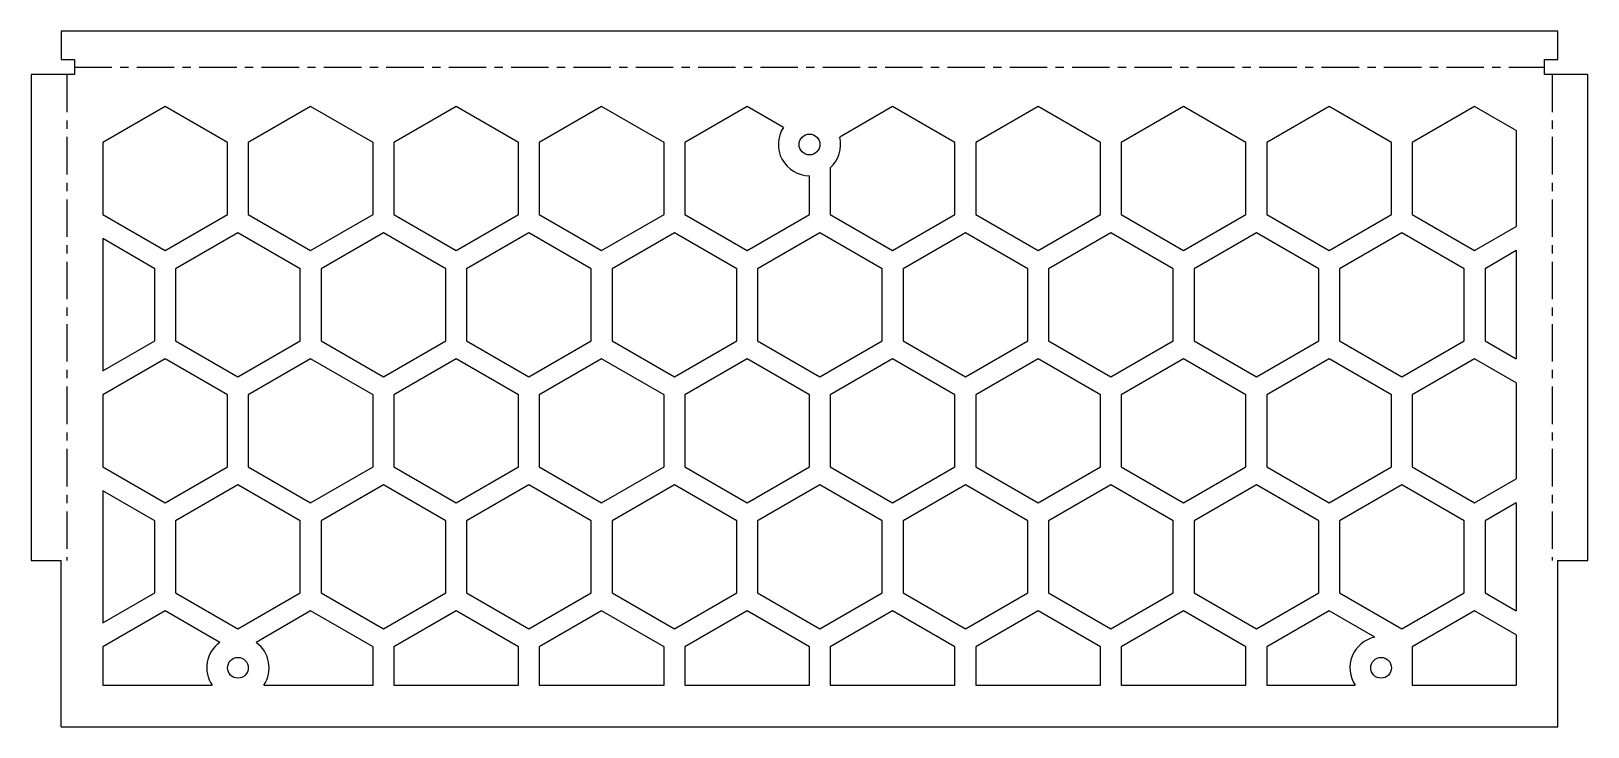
# Model space of a CAD drawing. Extents: x -9.4 to 9.4, y -4 to 4.4.
import ezdxf

# ---------------------------------------------------------------- set-up
doc = ezdxf.new("R2010")
doc.units = 0
doc.header["$MEASUREMENT"] = 0
doc.linetypes.add('CENTER', pattern=[0.72, 0.45, -0.09, 0.09, -0.09])
doc.layers.add('SHEETMETAL_BEND_LINES_DOWN', color=7, linetype='CENTER')
doc.layers.add('VISIBLE', color=7, linetype='CONTINUOUS')

msp = doc.modelspace()

# ---------------------------------------------------------------- linework, layer by layer
at = {"layer": 'SHEETMETAL_BEND_LINES_DOWN'}
for p, q in [((-8.931, 3.84), (-8.931, -2)), ((-8.84, 3.931), (8.84, 3.931)), ((8.931, 3.84), (8.931, -2))]:
    msp.add_line(p, q, dxfattribs=at)
at = {"layer": 'VISIBLE'}
for p, q in [((9, 4.362), (-9, 4.362)), ((-9, 4.362), (-9, 4.022)), ((9, 4.022), (9, 4.362)), ((-9, 4.022), (-8.84, 4.022)), ((-8.84, 4.022), (-8.84, 3.84)), ((8.84, 3.84), (8.84, 4.022)), ((8.84, 4.022), (9, 4.022)), ((-8.84, 3.84), (-9.362, 3.84)), ((-9.362, 3.84), (-9.362, -2)), ((9.362, 3.84), (8.84, 3.84)), ((9.362, -2), (9.362, 3.84)), ((-7.75, 3.456), (-8.5, 3.023)), ((-7, 3.023), (-7.75, 3.456)), ((-6, 3.456), (-6.75, 3.023)), ((-5.25, 3.023), (-6, 3.456)), ((-4.25, 3.456), (-5, 3.023)), ((-3.5, 3.023), (-4.25, 3.456)), ((-2.5, 3.456), (-3.25, 3.023)), ((-1.75, 3.023), (-2.5, 3.456)), ((-0.75, 3.456), (-1.5, 3.023)), ((-0.314, 3.204), (-0.75, 3.456)), ((1, 3.456), (0.364, 3.089)), ((1.75, 3.023), (1, 3.456)), ((2.75, 3.456), (2, 3.023)), ((3.5, 3.023), (2.75, 3.456)), ((4.5, 3.456), (3.75, 3.023)), ((5.25, 3.023), (4.5, 3.456)), ((6.25, 3.456), (5.5, 3.023)), ((7, 3.023), (6.25, 3.456)), ((8, 3.456), (7.25, 3.023)), ((8.5, 3.167), (8, 3.456)), ((-8.5, 3.023), (-8.5, 2.157)), ((-7, 2.157), (-7, 3.023)), ((-6.75, 3.023), (-6.75, 2.157)), ((-5.25, 2.157), (-5.25, 3.023)), ((-5, 3.023), (-5, 2.157)), ((-3.5, 2.157), (-3.5, 3.023)), ((-3.25, 3.023), (-3.25, 2.157)), ((-1.75, 2.157), (-1.75, 3.023)), ((-1.5, 3.023), (-1.5, 2.157)), ((1.75, 2.157), (1.75, 3.023)), ((2, 3.023), (2, 2.157)), ((3.5, 2.157), (3.5, 3.023)), ((3.75, 3.023), (3.75, 2.157)), ((5.25, 2.157), (5.25, 3.023)), ((5.5, 3.023), (5.5, 2.157)), ((7, 2.157), (7, 3.023)), ((7.25, 3.023), (7.25, 2.157)), ((8.5, 3.167), (8.5, 2.013)), ((0, 2.157), (0, 2.625)), ((0.25, 2.72), (0.25, 2.157)), ((-8.5, 2.157), (-7.75, 1.724)), ((-7.75, 1.724), (-7, 2.157)), ((-6.75, 2.157), (-6, 1.724)), ((-6, 1.724), (-5.25, 2.157)), ((-5, 2.157), (-4.25, 1.724)), ((-4.25, 1.724), (-3.5, 2.157)), ((-3.25, 2.157), (-2.5, 1.724)), ((-2.5, 1.724), (-1.75, 2.157)), ((-1.5, 2.157), (-0.75, 1.724)), ((-0.75, 1.724), (0, 2.157)), ((0.25, 2.157), (1, 1.724)), ((1, 1.724), (1.75, 2.157)), ((2, 2.157), (2.75, 1.724)), ((2.75, 1.724), (3.5, 2.157)), ((3.75, 2.157), (4.5, 1.724)), ((4.5, 1.724), (5.25, 2.157)), ((5.5, 2.157), (6.25, 1.724)), ((6.25, 1.724), (7, 2.157)), ((7.25, 2.157), (8, 1.724)), ((-6.875, 1.94), (-7.625, 1.507)), ((-6.125, 1.507), (-6.875, 1.94)), ((-5.125, 1.94), (-5.875, 1.507)), ((-4.375, 1.507), (-5.125, 1.94)), ((-3.375, 1.94), (-4.125, 1.507)), ((-2.625, 1.507), (-3.375, 1.94)), ((-1.625, 1.94), (-2.375, 1.507)), ((-0.875, 1.507), (-1.625, 1.94)), ((0.125, 1.94), (-0.625, 1.507)), ((0.875, 1.507), (0.125, 1.94)), ((1.875, 1.94), (1.125, 1.507)), ((2.625, 1.507), (1.875, 1.94)), ((3.625, 1.94), (2.875, 1.507)), ((4.375, 1.507), (3.625, 1.94)), ((5.375, 1.94), (4.625, 1.507)), ((6.125, 1.507), (5.375, 1.94)), ((7.125, 1.94), (6.375, 1.507)), ((7.875, 1.507), (7.125, 1.94)), ((8, 1.724), (8.5, 2.013)), ((-8.5, 1.868), (-8.5, 0.281)), ((-7.875, 1.507), (-8.5, 1.868)), ((8.5, 1.724), (8.125, 1.507)), ((8.5, 1.724), (8.5, 0.425)), ((-7.875, 0.641), (-7.875, 1.507)), ((-7.625, 1.507), (-7.625, 0.641)), ((-6.125, 0.641), (-6.125, 1.507)), ((-5.875, 1.507), (-5.875, 0.641)), ((-4.375, 0.641), (-4.375, 1.507)), ((-4.125, 1.507), (-4.125, 0.641)), ((-2.625, 0.641), (-2.625, 1.507)), ((-2.375, 1.507), (-2.375, 0.641)), ((-0.875, 0.641), (-0.875, 1.507)), ((-0.625, 1.507), (-0.625, 0.641)), ((0.875, 0.641), (0.875, 1.507)), ((1.125, 1.507), (1.125, 0.641)), ((2.625, 0.641), (2.625, 1.507)), ((2.875, 1.507), (2.875, 0.641)), ((4.375, 0.641), (4.375, 1.507)), ((4.625, 1.507), (4.625, 0.641)), ((6.125, 0.641), (6.125, 1.507)), ((6.375, 1.507), (6.375, 0.641)), ((7.875, 0.641), (7.875, 1.507)), ((8.125, 1.507), (8.125, 0.641)), ((-8.5, 0.281), (-7.875, 0.641)), ((-7.625, 0.641), (-6.875, 0.208)), ((-6.875, 0.208), (-6.125, 0.641)), ((-5.875, 0.641), (-5.125, 0.208)), ((-5.125, 0.208), (-4.375, 0.641)), ((-4.125, 0.641), (-3.375, 0.208)), ((-3.375, 0.208), (-2.625, 0.641)), ((-2.375, 0.641), (-1.625, 0.208)), ((-1.625, 0.208), (-0.875, 0.641)), ((-0.625, 0.641), (0.125, 0.208)), ((0.125, 0.208), (0.875, 0.641)), ((1.125, 0.641), (1.875, 0.208)), ((1.875, 0.208), (2.625, 0.641)), ((2.875, 0.641), (3.625, 0.208)), ((3.625, 0.208), (4.375, 0.641)), ((4.625, 0.641), (5.375, 0.208)), ((5.375, 0.208), (6.125, 0.641)), ((6.375, 0.641), (7.125, 0.208)), ((7.125, 0.208), (7.875, 0.641)), ((8.125, 0.641), (8.5, 0.425)), ((-7.75, 0.425), (-8.5, -0.008)), ((-7, -0.008), (-7.75, 0.425)), ((-6, 0.425), (-6.75, -0.008)), ((-5.25, -0.008), (-6, 0.425)), ((-4.25, 0.425), (-5, -0.008)), ((-3.5, -0.008), (-4.25, 0.425)), ((-2.5, 0.425), (-3.25, -0.008)), ((-1.75, -0.008), (-2.5, 0.425)), ((-0.75, 0.425), (-1.5, -0.008)), ((0, -0.008), (-0.75, 0.425)), ((1, 0.425), (0.25, -0.008)), ((1.75, -0.008), (1, 0.425)), ((2.75, 0.425), (2, -0.008)), ((3.5, -0.008), (2.75, 0.425)), ((4.5, 0.425), (3.75, -0.008)), ((5.25, -0.008), (4.5, 0.425)), ((6.25, 0.425), (5.5, -0.008)), ((7, -0.008), (6.25, 0.425)), ((8, 0.425), (7.25, -0.008)), ((8.5, 0.136), (8, 0.425)), ((8.5, 0.136), (8.5, -1.018)), ((-8.5, -0.008), (-8.5, -0.874)), ((-7, -0.874), (-7, -0.008)), ((-6.75, -0.008), (-6.75, -0.874)), ((-5.25, -0.874), (-5.25, -0.008)), ((-5, -0.008), (-5, -0.874)), ((-3.5, -0.874), (-3.5, -0.008)), ((-3.25, -0.008), (-3.25, -0.874)), ((-1.75, -0.874), (-1.75, -0.008)), ((-1.5, -0.008), (-1.5, -0.874)), ((0, -0.874), (0, -0.008)), ((0.25, -0.008), (0.25, -0.874)), ((1.75, -0.874), (1.75, -0.008)), ((2, -0.008), (2, -0.874)), ((3.5, -0.874), (3.5, -0.008)), ((3.75, -0.008), (3.75, -0.874)), ((5.25, -0.874), (5.25, -0.008)), ((5.5, -0.008), (5.5, -0.874)), ((7, -0.874), (7, -0.008)), ((7.25, -0.008), (7.25, -0.874)), ((-8.5, -0.874), (-7.75, -1.307)), ((-7.75, -1.307), (-7, -0.874)), ((-6.75, -0.874), (-6, -1.307)), ((-6, -1.307), (-5.25, -0.874)), ((-5, -0.874), (-4.25, -1.307)), ((-4.25, -1.307), (-3.5, -0.874)), ((-3.25, -0.874), (-2.5, -1.307)), ((-2.5, -1.307), (-1.75, -0.874)), ((-1.5, -0.874), (-0.75, -1.307)), ((-0.75, -1.307), (0, -0.874)), ((0.25, -0.874), (1, -1.307)), ((1, -1.307), (1.75, -0.874)), ((2, -0.874), (2.75, -1.307)), ((2.75, -1.307), (3.5, -0.874)), ((3.75, -0.874), (4.5, -1.307)), ((4.5, -1.307), (5.25, -0.874)), ((5.5, -0.874), (6.25, -1.307)), ((6.25, -1.307), (7, -0.874)), ((7.25, -0.874), (8, -1.307)), ((-6.875, -1.091), (-7.625, -1.524)), ((-6.125, -1.524), (-6.875, -1.091)), ((-5.125, -1.091), (-5.875, -1.524)), ((-4.375, -1.524), (-5.125, -1.091)), ((-3.375, -1.091), (-4.125, -1.524)), ((-2.625, -1.524), (-3.375, -1.091)), ((-1.625, -1.091), (-2.375, -1.524)), ((-0.875, -1.524), (-1.625, -1.091)), ((0.125, -1.091), (-0.625, -1.524)), ((0.875, -1.524), (0.125, -1.091)), ((1.875, -1.091), (1.125, -1.524)), ((2.625, -1.524), (1.875, -1.091)), ((3.625, -1.091), (2.875, -1.524)), ((4.375, -1.524), (3.625, -1.091)), ((5.375, -1.091), (4.625, -1.524)), ((6.125, -1.524), (5.375, -1.091)), ((7.125, -1.091), (6.375, -1.524)), ((7.875, -1.524), (7.125, -1.091)), ((8, -1.307), (8.5, -1.018)), ((-8.5, -1.163), (-8.5, -2.75)), ((-7.875, -1.524), (-8.5, -1.163)), ((8.5, -1.307), (8.125, -1.524)), ((8.5, -1.307), (8.5, -2.606)), ((-7.875, -2.39), (-7.875, -1.524)), ((-7.625, -1.524), (-7.625, -2.39)), ((-6.125, -2.39), (-6.125, -1.524)), ((-5.875, -1.524), (-5.875, -2.39)), ((-4.375, -2.39), (-4.375, -1.524)), ((-4.125, -1.524), (-4.125, -2.39)), ((-2.625, -2.39), (-2.625, -1.524)), ((-2.375, -1.524), (-2.375, -2.39)), ((-0.875, -2.39), (-0.875, -1.524)), ((-0.625, -1.524), (-0.625, -2.39)), ((0.875, -2.39), (0.875, -1.524)), ((1.125, -1.524), (1.125, -2.39)), ((2.625, -2.39), (2.625, -1.524)), ((2.875, -1.524), (2.875, -2.39)), ((4.375, -2.39), (4.375, -1.524)), ((4.625, -1.524), (4.625, -2.39)), ((6.125, -2.39), (6.125, -1.524)), ((6.375, -1.524), (6.375, -2.39)), ((7.875, -2.39), (7.875, -1.524)), ((8.125, -1.524), (8.125, -2.39)), ((-9.362, -2), (-9, -2)), ((-9, -4), (-9, -2)), ((9, -4), (9, -2)), ((9, -2), (9.362, -2)), ((-8.5, -2.75), (-7.875, -2.39)), ((-7.625, -2.39), (-6.875, -2.823)), ((-6.875, -2.823), (-6.125, -2.39)), ((-5.875, -2.39), (-5.125, -2.823)), ((-5.125, -2.823), (-4.375, -2.39)), ((-4.125, -2.39), (-3.375, -2.823)), ((-3.375, -2.823), (-2.625, -2.39)), ((-2.375, -2.39), (-1.625, -2.823)), ((-1.625, -2.823), (-0.875, -2.39)), ((-0.625, -2.39), (0.125, -2.823)), ((0.125, -2.823), (0.875, -2.39)), ((1.125, -2.39), (1.875, -2.823)), ((1.875, -2.823), (2.625, -2.39)), ((2.875, -2.39), (3.625, -2.823)), ((3.625, -2.823), (4.375, -2.39)), ((4.625, -2.39), (5.375, -2.823)), ((5.375, -2.823), (6.125, -2.39)), ((6.375, -2.39), (7.125, -2.823)), ((7.125, -2.823), (7.875, -2.39)), ((8.125, -2.39), (8.5, -2.606)), ((-7.75, -2.606), (-8.5, -3.039)), ((-7.093, -2.985), (-7.75, -2.606)), ((-6, -2.606), (-6.657, -2.985)), ((-5.25, -3.039), (-6, -2.606)), ((-4.25, -2.606), (-5, -3.039)), ((-3.5, -3.039), (-4.25, -2.606)), ((-2.5, -2.606), (-3.25, -3.039)), ((-1.75, -3.039), (-2.5, -2.606)), ((-0.75, -2.606), (-1.5, -3.039)), ((0, -3.039), (-0.75, -2.606)), ((1, -2.606), (0.25, -3.039)), ((1.75, -3.039), (1, -2.606)), ((2.75, -2.606), (2, -3.039)), ((3.5, -3.039), (2.75, -2.606)), ((4.5, -2.606), (3.75, -3.039)), ((5.25, -3.039), (4.5, -2.606)), ((6.25, -2.606), (5.5, -3.039)), ((6.799, -2.923), (6.25, -2.606)), ((8, -2.606), (7.25, -3.039)), ((8.5, -2.895), (8, -2.606)), ((8.5, -2.895), (8.5, -3.5)), ((-8.5, -3.039), (-8.5, -3.5)), ((-5.25, -3.5), (-5.25, -3.039)), ((-5, -3.039), (-5, -3.5)), ((-3.5, -3.5), (-3.5, -3.039)), ((-3.25, -3.039), (-3.25, -3.5)), ((-1.75, -3.5), (-1.75, -3.039)), ((-1.5, -3.039), (-1.5, -3.5)), ((0, -3.5), (0, -3.039)), ((0.25, -3.039), (0.25, -3.5)), ((1.75, -3.5), (1.75, -3.039)), ((2, -3.039), (2, -3.5)), ((3.5, -3.5), (3.5, -3.039)), ((3.75, -3.039), (3.75, -3.5)), ((5.25, -3.5), (5.25, -3.039)), ((5.5, -3.039), (5.5, -3.5)), ((7.25, -3.039), (7.25, -3.5)), ((-8.5, -3.5), (-7.186, -3.5)), ((-6.564, -3.5), (-5.25, -3.5)), ((-5, -3.5), (-3.5, -3.5)), ((-3.25, -3.5), (-1.75, -3.5)), ((-1.5, -3.5), (0, -3.5)), ((0.25, -3.5), (1.75, -3.5)), ((2, -3.5), (3.5, -3.5)), ((3.75, -3.5), (5.25, -3.5)), ((5.5, -3.5), (6.564, -3.5)), ((7.25, -3.5), (8.5, -3.5)), ((-9, -4), (9, -4))]:
    msp.add_line(p, q, dxfattribs=at)
for centre in [(0, 3), (-6.875, -3.29), (6.875, -3.29)]:
    msp.add_circle(centre, 0.125, dxfattribs=at)
for centre, start, end in [((0, 3), 146.9535, 270), ((0, 3), 311.8103, 13.7286), ((-6.875, -3.29), 125.631, 214.0558), ((-6.875, -3.29), 325.9442, 54.369), ((6.875, -3.29), 101.7597, 214.0558)]:
    msp.add_arc(centre, 0.375, start, end, dxfattribs=at)

doc.saveas('drawing.dxf')
